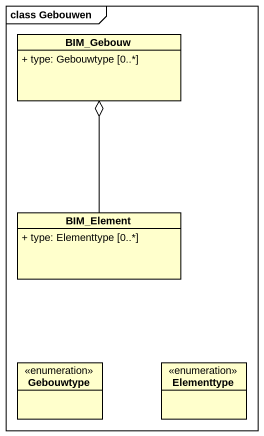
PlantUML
@startuml
mainframe class Gebouwen
hide circle
hide empty members
skinparam classAttributeIconSize 0
class BIM_Gebouw {
  + type: Gebouwtype [0..*]
}
class BIM_Element {
  + type: Elementtype [0..*]
}
enum Gebouwtype
enum Elementtype
BIM_Element -up-o BIM_Gebouw
@enduml
